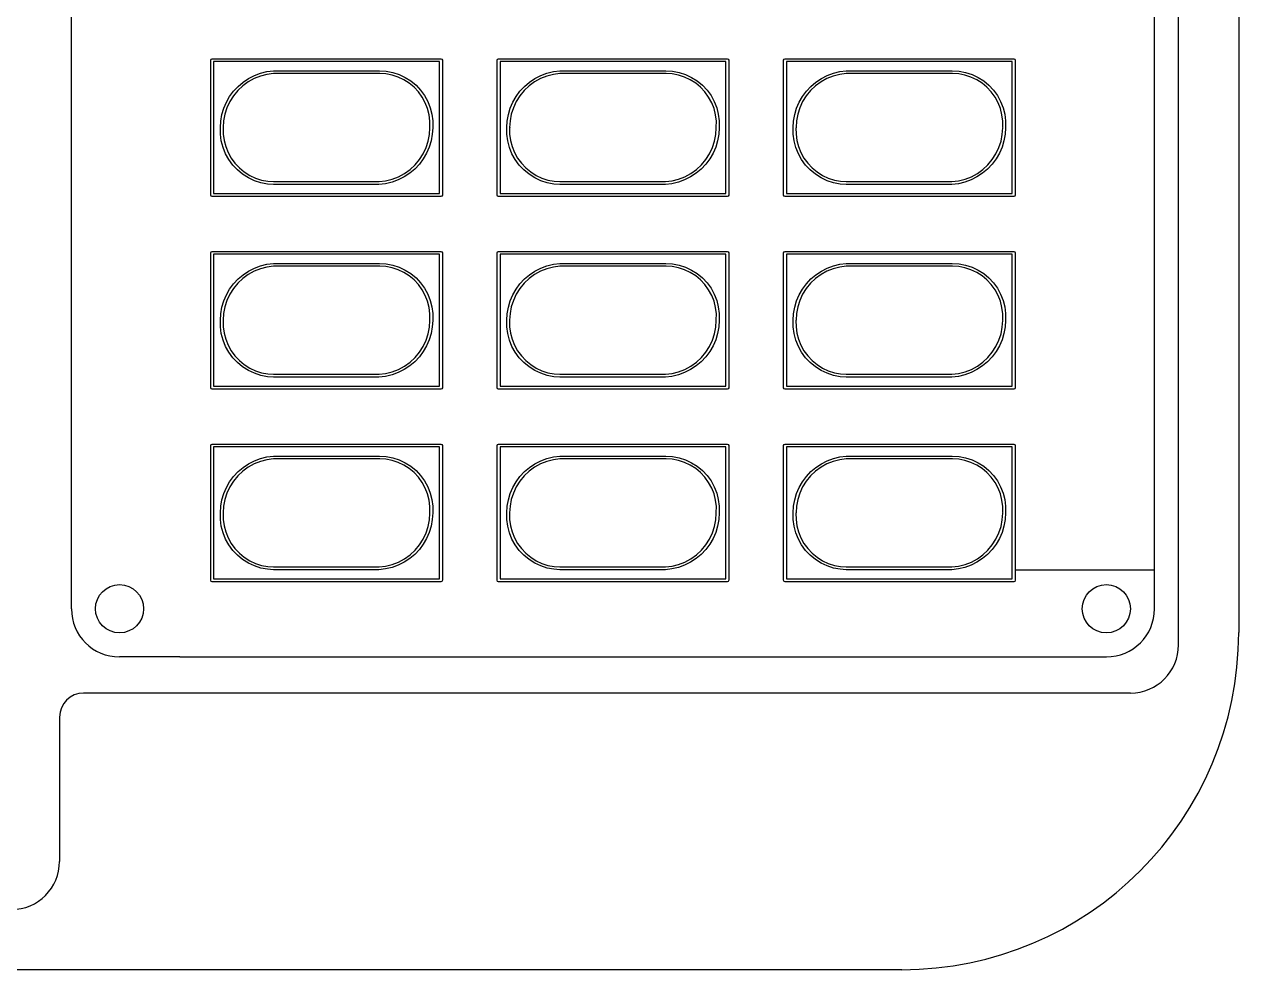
# Model space of a CAD drawing. Header units: millimetres. Extents: x 19 to 252, y 54 to 139.
# Drawn here: x 201.8 to 252.2, y 53.8 to 93 of the extents above; entities that cross this region are included whole.
import ezdxf

# ---------------------------------------------------------------- set-up
doc = ezdxf.new("R2010")
doc.units = ezdxf.units.MM
doc.header["$LTSCALE"] = 25.4
doc.layers.add('BLACK', color=7, linetype='Continuous')

msp = doc.modelspace()

# ---------------------------------------------------------------- linework, layer by layer
for p, q in [((249.738, 67.27), (249.738, 126.27)), ((203.738, 68.77), (203.738, 124.77)), ((248.738, 68.77), (248.738, 124.77)), ((252.238, 124.781), (252.238, 67.781)), ((248.738, 70.369), (242.948, 70.369)), ((208.238, 66.77), (205.738, 66.77)), ((208.238, 66.77), (244.238, 66.77)), ((244.238, 66.77), (246.738, 66.77)), ((247.738, 65.27), (204.245, 65.27)), ((203.245, 64.27), (203.245, 58.281)), ((238.238, 53.781), (33.243, 53.781))]:
    msp.add_line(p, q)
for centre in [(205.738, 68.77), (246.738, 68.77)]:
    msp.add_circle(centre, 1)
for centre, radius, start, end in [((205.738, 68.77), 2, 180, 270), ((246.738, 68.77), 2, 270, 0), ((238.238, 67.781), 14, 270, 0), ((247.738, 67.27), 2, 270, 0), ((204.245, 64.27), 1, 90, 180), ((201.245, 58.281), 2, 270, 0)]:
    msp.add_arc(centre, radius, start, end)
at = {"layer": 'BLACK', "linetype": 'Continuous'}
for p, q in [((209.527, 91.55), (209.545, 91.593)), ((209.527, 85.95), (209.527, 91.55)), ((209.545, 91.593), (209.587, 91.611)), ((209.587, 91.611), (219.088, 91.611)), ((209.647, 91.491), (209.647, 86.01)), ((219.028, 91.491), (209.647, 91.491)), ((219.028, 86.01), (219.028, 91.491)), ((219.088, 91.611), (219.131, 91.593)), ((219.131, 91.593), (219.149, 91.55)), ((219.149, 91.55), (219.149, 85.95)), ((221.427, 91.55), (221.445, 91.593)), ((221.427, 85.95), (221.427, 91.55)), ((221.445, 91.593), (221.488, 91.611)), ((221.488, 91.611), (230.989, 91.611)), ((221.548, 91.491), (221.548, 86.01)), ((230.929, 91.491), (221.548, 91.491)), ((230.929, 86.01), (230.929, 91.491)), ((230.989, 91.611), (231.031, 91.593)), ((231.031, 91.593), (231.048, 91.55)), ((231.048, 91.55), (231.048, 85.95)), ((233.328, 91.55), (233.345, 91.593)), ((233.328, 85.95), (233.328, 91.55)), ((233.345, 91.593), (233.388, 91.611)), ((233.388, 91.611), (242.888, 91.611)), ((233.447, 91.491), (233.447, 86.01)), ((242.828, 91.491), (233.447, 91.491)), ((242.828, 86.01), (242.828, 91.491)), ((242.888, 91.611), (242.931, 91.593)), ((242.931, 91.593), (242.948, 91.55)), ((242.948, 91.55), (242.948, 85.95)), ((211.097, 90.791), (211.341, 90.915)), ((211.59, 90.887), (211.328, 90.782)), ((211.341, 90.915), (211.597, 91.011)), ((211.862, 90.958), (211.59, 90.887)), ((211.597, 91.011), (211.863, 91.076)), ((212.131, 90.993), (211.862, 90.958)), ((211.863, 91.076), (212.134, 91.11)), ((212.138, 90.99), (212.131, 90.993)), ((212.134, 91.11), (212.134, 91.11)), ((212.134, 91.11), (212.136, 91.109)), ((212.136, 91.109), (212.138, 91.11)), ((212.138, 91.11), (216.538, 91.11)), ((216.538, 90.99), (212.138, 90.99)), ((216.538, 91.11), (216.816, 91.092)), ((216.547, 90.994), (216.538, 90.99)), ((216.802, 90.978), (216.547, 90.994)), ((217.061, 90.928), (216.802, 90.978)), ((216.816, 91.092), (217.09, 91.04)), ((217.313, 90.846), (217.061, 90.928)), ((217.09, 91.04), (217.356, 90.954)), ((217.552, 90.733), (217.313, 90.846)), ((217.356, 90.954), (217.608, 90.835)), ((217.608, 90.835), (217.843, 90.685)), ((222.997, 90.791), (223.241, 90.915)), ((223.49, 90.887), (223.228, 90.782)), ((223.241, 90.915), (223.497, 91.011)), ((223.762, 90.958), (223.49, 90.887)), ((223.497, 91.011), (223.763, 91.076)), ((224.031, 90.993), (223.762, 90.958)), ((223.763, 91.076), (224.034, 91.11)), ((224.038, 90.99), (224.031, 90.993)), ((224.034, 91.11), (224.034, 91.11)), ((224.034, 91.11), (224.036, 91.109)), ((224.036, 91.109), (224.038, 91.11)), ((224.038, 91.11), (228.438, 91.11)), ((228.438, 90.99), (224.038, 90.99)), ((228.438, 91.11), (228.716, 91.092)), ((228.447, 90.994), (228.438, 90.99)), ((228.702, 90.978), (228.447, 90.994)), ((228.961, 90.928), (228.702, 90.978)), ((228.716, 91.092), (228.99, 91.04)), ((229.213, 90.846), (228.961, 90.928)), ((228.99, 91.04), (229.256, 90.954)), ((229.452, 90.733), (229.213, 90.846)), ((229.256, 90.954), (229.508, 90.835)), ((229.508, 90.835), (229.743, 90.685)), ((234.897, 90.791), (235.141, 90.915)), ((235.39, 90.887), (235.128, 90.782)), ((235.141, 90.915), (235.397, 91.011)), ((235.662, 90.958), (235.39, 90.887)), ((235.397, 91.011), (235.663, 91.076)), ((235.931, 90.993), (235.662, 90.958)), ((235.663, 91.076), (235.934, 91.11)), ((235.938, 90.99), (235.931, 90.993)), ((235.934, 91.11), (235.934, 91.11)), ((235.934, 91.11), (235.936, 91.109)), ((235.936, 91.109), (235.938, 91.11)), ((235.938, 91.11), (240.338, 91.11)), ((240.338, 90.99), (235.938, 90.99)), ((240.338, 91.11), (240.616, 91.092)), ((240.347, 90.994), (240.338, 90.99)), ((240.602, 90.978), (240.347, 90.994)), ((240.861, 90.928), (240.602, 90.978)), ((240.616, 91.092), (240.89, 91.04)), ((241.113, 90.846), (240.861, 90.928)), ((240.89, 91.04), (241.156, 90.954)), ((241.352, 90.733), (241.113, 90.846)), ((241.156, 90.954), (241.408, 90.835)), ((241.408, 90.835), (241.643, 90.685)), ((210.475, 90.263), (210.661, 90.463)), ((210.854, 90.48), (210.649, 90.286)), ((210.661, 90.463), (210.87, 90.639)), ((211.082, 90.646), (210.854, 90.48)), ((210.87, 90.639), (211.097, 90.791)), ((211.328, 90.782), (211.082, 90.646)), ((217.775, 90.591), (217.552, 90.733)), ((217.978, 90.422), (217.775, 90.591)), ((217.843, 90.685), (218.058, 90.507)), ((218.159, 90.229), (217.978, 90.422)), ((218.058, 90.507), (218.248, 90.303)), ((222.375, 90.263), (222.561, 90.463)), ((222.754, 90.48), (222.549, 90.286)), ((222.561, 90.463), (222.77, 90.639)), ((222.982, 90.646), (222.754, 90.48)), ((222.77, 90.639), (222.997, 90.791)), ((223.228, 90.782), (222.982, 90.646)), ((229.675, 90.591), (229.452, 90.733)), ((229.878, 90.422), (229.675, 90.591)), ((229.743, 90.685), (229.958, 90.507)), ((230.059, 90.229), (229.878, 90.422)), ((229.958, 90.507), (230.148, 90.303)), ((234.275, 90.263), (234.461, 90.463)), ((234.654, 90.48), (234.449, 90.286)), ((234.461, 90.463), (234.67, 90.639)), ((234.882, 90.646), (234.654, 90.48)), ((234.67, 90.639), (234.897, 90.791)), ((235.128, 90.782), (234.882, 90.646)), ((241.575, 90.591), (241.352, 90.733)), ((241.778, 90.422), (241.575, 90.591)), ((241.643, 90.685), (241.858, 90.507)), ((241.959, 90.229), (241.778, 90.422)), ((241.858, 90.507), (242.048, 90.303)), ((210.176, 89.806), (210.312, 90.043)), ((210.32, 89.831), (210.2, 89.576)), ((210.312, 90.043), (210.475, 90.263)), ((210.47, 90.069), (210.32, 89.831)), ((210.649, 90.286), (210.47, 90.069)), ((218.314, 90.015), (218.159, 90.229)), ((218.248, 90.303), (218.412, 90.077)), ((218.44, 89.783), (218.314, 90.015)), ((218.412, 90.077), (218.545, 89.832)), ((218.545, 89.832), (218.647, 89.572)), ((222.076, 89.806), (222.212, 90.043)), ((222.22, 89.831), (222.1, 89.576)), ((222.212, 90.043), (222.375, 90.263)), ((222.37, 90.069), (222.22, 89.831)), ((222.549, 90.286), (222.37, 90.069)), ((230.214, 90.015), (230.059, 90.229)), ((230.148, 90.303), (230.312, 90.077)), ((230.34, 89.783), (230.214, 90.015)), ((230.312, 90.077), (230.445, 89.832)), ((230.445, 89.832), (230.547, 89.572)), ((233.976, 89.806), (234.112, 90.043)), ((234.12, 89.831), (234, 89.576)), ((234.112, 90.043), (234.275, 90.263)), ((234.27, 90.069), (234.12, 89.831)), ((234.449, 90.286), (234.27, 90.069)), ((242.114, 90.015), (241.959, 90.229)), ((242.048, 90.303), (242.212, 90.077)), ((242.24, 89.783), (242.114, 90.015)), ((242.212, 90.077), (242.345, 89.832)), ((242.345, 89.832), (242.447, 89.572)), ((209.991, 89.292), (210.068, 89.554)), ((210.068, 89.554), (210.176, 89.806)), ((210.2, 89.576), (210.113, 89.308)), ((218.537, 89.537), (218.44, 89.783)), ((218.602, 89.28), (218.537, 89.537)), ((218.647, 89.572), (218.716, 89.302)), ((221.891, 89.292), (221.968, 89.554)), ((221.968, 89.554), (222.076, 89.806)), ((222.1, 89.576), (222.013, 89.308)), ((230.437, 89.537), (230.34, 89.783)), ((230.502, 89.28), (230.437, 89.537)), ((230.547, 89.572), (230.616, 89.302)), ((233.791, 89.292), (233.868, 89.554)), ((233.868, 89.554), (233.976, 89.806)), ((234, 89.576), (233.913, 89.308)), ((242.337, 89.537), (242.24, 89.783)), ((242.402, 89.28), (242.337, 89.537)), ((242.447, 89.572), (242.516, 89.302)), ((209.928, 88.754), (209.943, 89.023)), ((209.943, 89.023), (209.991, 89.292)), ((210.061, 89.031), (210.044, 88.759)), ((210.113, 89.308), (210.061, 89.031)), ((218.634, 89.018), (218.602, 89.28)), ((218.633, 88.763), (218.634, 89.018)), ((218.716, 89.302), (218.75, 89.025)), ((218.75, 89.025), (218.748, 88.75)), ((221.828, 88.754), (221.843, 89.023)), ((221.843, 89.023), (221.891, 89.292)), ((221.961, 89.031), (221.944, 88.759)), ((222.013, 89.308), (221.961, 89.031)), ((230.534, 89.018), (230.502, 89.28)), ((230.533, 88.763), (230.534, 89.018)), ((230.616, 89.302), (230.65, 89.025)), ((230.65, 89.025), (230.648, 88.75)), ((233.728, 88.754), (233.743, 89.023)), ((233.743, 89.023), (233.791, 89.292)), ((233.861, 89.031), (233.844, 88.759)), ((233.913, 89.308), (233.861, 89.031)), ((242.434, 89.018), (242.402, 89.28)), ((242.433, 88.763), (242.434, 89.018)), ((242.516, 89.302), (242.55, 89.025)), ((242.55, 89.025), (242.548, 88.75)), ((209.927, 88.75), (209.928, 88.752)), ((209.928, 88.75), (209.927, 88.75)), ((209.928, 88.753), (209.928, 88.754)), ((209.928, 88.752), (209.928, 88.753)), ((209.928, 88.753), (209.928, 88.753)), ((209.929, 88.473), (209.928, 88.75)), ((209.966, 88.196), (209.929, 88.473)), ((210.047, 88.747), (210.043, 88.738)), ((210.043, 88.738), (210.045, 88.481)), ((210.044, 88.759), (210.048, 88.75)), ((210.045, 88.481), (210.08, 88.218)), ((210.048, 88.75), (210.047, 88.748)), ((210.047, 88.748), (210.047, 88.747)), ((218.562, 88.188), (218.615, 88.467)), ((218.615, 88.467), (218.632, 88.741)), ((218.628, 88.75), (218.629, 88.752)), ((218.632, 88.741), (218.628, 88.75)), ((218.629, 88.754), (218.633, 88.763)), ((218.629, 88.752), (218.629, 88.754)), ((218.732, 88.475), (218.685, 88.204)), ((218.748, 88.746), (218.732, 88.475)), ((218.748, 88.75), (218.748, 88.75)), ((218.748, 88.75), (218.748, 88.749)), ((218.748, 88.749), (218.748, 88.746)), ((218.748, 88.746), (218.748, 88.746)), ((218.748, 88.746), (218.748, 88.746)), ((221.828, 88.753), (221.828, 88.754)), ((221.828, 88.752), (221.828, 88.753)), ((221.828, 88.753), (221.828, 88.753)), ((221.828, 88.75), (221.828, 88.752)), ((221.829, 88.473), (221.828, 88.75)), ((221.828, 88.75), (221.828, 88.75)), ((221.866, 88.196), (221.829, 88.473)), ((221.947, 88.747), (221.943, 88.738)), ((221.943, 88.738), (221.945, 88.481)), ((221.944, 88.759), (221.947, 88.75)), ((221.945, 88.481), (221.98, 88.218)), ((221.947, 88.75), (221.947, 88.748)), ((221.947, 88.748), (221.947, 88.747)), ((230.462, 88.188), (230.515, 88.467)), ((230.515, 88.467), (230.532, 88.741)), ((230.528, 88.75), (230.529, 88.752)), ((230.532, 88.741), (230.528, 88.75)), ((230.529, 88.754), (230.533, 88.763)), ((230.529, 88.752), (230.529, 88.754)), ((230.632, 88.475), (230.585, 88.204)), ((230.648, 88.746), (230.632, 88.475)), ((230.648, 88.75), (230.649, 88.75)), ((230.649, 88.75), (230.648, 88.749)), ((230.648, 88.749), (230.648, 88.746)), ((230.648, 88.746), (230.648, 88.746)), ((230.648, 88.746), (230.648, 88.746)), ((233.727, 88.75), (233.728, 88.752)), ((233.728, 88.75), (233.727, 88.75)), ((233.728, 88.753), (233.728, 88.754)), ((233.728, 88.752), (233.728, 88.753)), ((233.728, 88.753), (233.728, 88.753)), ((233.729, 88.473), (233.728, 88.75)), ((233.766, 88.196), (233.729, 88.473)), ((233.847, 88.747), (233.843, 88.738)), ((233.843, 88.738), (233.845, 88.481)), ((233.844, 88.759), (233.847, 88.75)), ((233.845, 88.481), (233.88, 88.218)), ((233.847, 88.75), (233.847, 88.748)), ((233.847, 88.748), (233.847, 88.747)), ((242.362, 88.188), (242.415, 88.467)), ((242.415, 88.467), (242.432, 88.741)), ((242.429, 88.754), (242.433, 88.763)), ((242.429, 88.752), (242.429, 88.754)), ((242.429, 88.75), (242.429, 88.752)), ((242.432, 88.741), (242.429, 88.75)), ((242.532, 88.475), (242.485, 88.204)), ((242.548, 88.746), (242.532, 88.475)), ((242.548, 88.75), (242.548, 88.75)), ((242.548, 88.75), (242.548, 88.749)), ((242.548, 88.749), (242.548, 88.746)), ((242.548, 88.746), (242.548, 88.746)), ((242.548, 88.746), (242.548, 88.746)), ((210.037, 87.925), (209.966, 88.196)), ((210.142, 87.666), (210.037, 87.925)), ((210.08, 88.218), (210.147, 87.962)), ((210.147, 87.962), (210.246, 87.715)), ((218.352, 87.662), (218.474, 87.919)), ((218.474, 87.919), (218.562, 88.188)), ((218.606, 87.94), (218.496, 87.688)), ((218.685, 88.204), (218.606, 87.94)), ((221.937, 87.925), (221.866, 88.196)), ((222.042, 87.666), (221.937, 87.925)), ((221.98, 88.218), (222.047, 87.962)), ((222.047, 87.962), (222.146, 87.715)), ((230.252, 87.662), (230.374, 87.919)), ((230.374, 87.919), (230.462, 88.188)), ((230.506, 87.94), (230.396, 87.688)), ((230.585, 88.204), (230.506, 87.94)), ((233.837, 87.925), (233.766, 88.196)), ((233.942, 87.666), (233.837, 87.925)), ((233.88, 88.218), (233.947, 87.962)), ((233.947, 87.962), (234.046, 87.715)), ((242.152, 87.662), (242.274, 87.919)), ((242.274, 87.919), (242.362, 88.188)), ((242.406, 87.94), (242.296, 87.688)), ((242.485, 88.204), (242.406, 87.94)), ((210.278, 87.421), (210.142, 87.666)), ((210.246, 87.715), (210.375, 87.483)), ((210.443, 87.195), (210.278, 87.421)), ((210.375, 87.483), (210.532, 87.269)), ((218.018, 87.205), (218.2, 87.423)), ((218.358, 87.449), (218.194, 87.229)), ((218.2, 87.423), (218.352, 87.662)), ((218.496, 87.688), (218.358, 87.449)), ((222.178, 87.421), (222.042, 87.666)), ((222.146, 87.715), (222.275, 87.483)), ((222.343, 87.195), (222.178, 87.421)), ((222.275, 87.483), (222.432, 87.269)), ((229.918, 87.205), (230.1, 87.423)), ((230.258, 87.449), (230.094, 87.229)), ((230.1, 87.423), (230.252, 87.662)), ((230.396, 87.688), (230.258, 87.449)), ((234.078, 87.421), (233.942, 87.666)), ((234.046, 87.715), (234.175, 87.483)), ((234.243, 87.195), (234.078, 87.421)), ((234.175, 87.483), (234.332, 87.269)), ((241.818, 87.205), (242, 87.423)), ((242.158, 87.449), (241.994, 87.229)), ((242, 87.423), (242.152, 87.662)), ((242.296, 87.688), (242.158, 87.449)), ((210.636, 86.992), (210.443, 87.195)), ((210.532, 87.269), (210.715, 87.076)), ((210.852, 86.814), (210.636, 86.992)), ((210.715, 87.076), (210.92, 86.908)), ((211.089, 86.665), (210.852, 86.814)), ((210.92, 86.908), (211.144, 86.766)), ((217.331, 86.711), (217.58, 86.846)), ((217.794, 86.852), (217.563, 86.701)), ((217.58, 86.846), (217.811, 87.012)), ((218.005, 87.029), (217.794, 86.852)), ((217.811, 87.012), (218.018, 87.205)), ((218.194, 87.229), (218.005, 87.029)), ((222.536, 86.992), (222.343, 87.195)), ((222.432, 87.269), (222.615, 87.076)), ((222.752, 86.814), (222.536, 86.992)), ((222.615, 87.076), (222.82, 86.908)), ((222.989, 86.665), (222.752, 86.814)), ((222.82, 86.908), (223.044, 86.766)), ((229.231, 86.711), (229.48, 86.846)), ((229.694, 86.852), (229.463, 86.701)), ((229.48, 86.846), (229.711, 87.012)), ((229.905, 87.029), (229.694, 86.852)), ((229.711, 87.012), (229.918, 87.205)), ((230.094, 87.229), (229.905, 87.029)), ((234.436, 86.992), (234.243, 87.195)), ((234.332, 87.269), (234.515, 87.076)), ((234.652, 86.814), (234.436, 86.992)), ((234.515, 87.076), (234.72, 86.908)), ((234.889, 86.665), (234.652, 86.814)), ((234.72, 86.908), (234.944, 86.766)), ((241.131, 86.711), (241.38, 86.846)), ((241.594, 86.852), (241.363, 86.701)), ((241.38, 86.846), (241.611, 87.012)), ((241.805, 87.029), (241.594, 86.852)), ((241.611, 87.012), (241.818, 87.205)), ((241.994, 87.229), (241.805, 87.029)), ((211.342, 86.546), (211.089, 86.665)), ((211.144, 86.766), (211.385, 86.654)), ((211.608, 86.46), (211.342, 86.546)), ((211.385, 86.654), (211.637, 86.572)), ((211.883, 86.407), (211.608, 86.46)), ((211.637, 86.572), (211.898, 86.522)), ((212.134, 86.392), (211.883, 86.407)), ((211.898, 86.522), (212.132, 86.508)), ((212.132, 86.508), (212.138, 86.51)), ((212.138, 86.39), (212.134, 86.392)), ((212.138, 86.51), (216.513, 86.51)), ((216.513, 86.39), (212.138, 86.39)), ((216.513, 86.51), (216.521, 86.507)), ((216.515, 86.391), (216.513, 86.39)), ((216.517, 86.39), (216.515, 86.391)), ((216.79, 86.421), (216.517, 86.39)), ((216.517, 86.39), (216.517, 86.39)), ((216.521, 86.507), (216.792, 86.539)), ((217.058, 86.484), (216.79, 86.421)), ((216.792, 86.539), (217.067, 86.608)), ((217.317, 86.578), (217.058, 86.484)), ((217.067, 86.608), (217.331, 86.711)), ((217.563, 86.701), (217.317, 86.578)), ((223.242, 86.546), (222.989, 86.665)), ((223.044, 86.766), (223.285, 86.654)), ((223.508, 86.46), (223.242, 86.546)), ((223.285, 86.654), (223.537, 86.572)), ((223.783, 86.407), (223.508, 86.46)), ((223.537, 86.572), (223.798, 86.522)), ((224.034, 86.392), (223.783, 86.407)), ((223.798, 86.522), (224.032, 86.508)), ((224.032, 86.508), (224.038, 86.51)), ((224.038, 86.39), (224.034, 86.392)), ((224.038, 86.51), (228.413, 86.51)), ((228.413, 86.39), (224.038, 86.39)), ((228.413, 86.51), (228.421, 86.507)), ((228.415, 86.391), (228.413, 86.39)), ((228.417, 86.39), (228.415, 86.391)), ((228.69, 86.421), (228.417, 86.39)), ((228.417, 86.39), (228.417, 86.39)), ((228.421, 86.507), (228.692, 86.539)), ((228.958, 86.484), (228.69, 86.421)), ((228.692, 86.539), (228.967, 86.608)), ((229.217, 86.578), (228.958, 86.484)), ((228.967, 86.608), (229.231, 86.711)), ((229.463, 86.701), (229.217, 86.578)), ((235.142, 86.546), (234.889, 86.665)), ((234.944, 86.766), (235.185, 86.654)), ((235.408, 86.46), (235.142, 86.546)), ((235.185, 86.654), (235.437, 86.572)), ((235.683, 86.407), (235.408, 86.46)), ((235.437, 86.572), (235.698, 86.522)), ((235.934, 86.392), (235.683, 86.407)), ((235.698, 86.522), (235.932, 86.508)), ((235.932, 86.508), (235.938, 86.51)), ((235.938, 86.39), (235.934, 86.392)), ((235.938, 86.51), (240.313, 86.51)), ((240.313, 86.39), (235.938, 86.39)), ((240.313, 86.51), (240.321, 86.507)), ((240.315, 86.391), (240.313, 86.39)), ((240.317, 86.39), (240.315, 86.391)), ((240.59, 86.421), (240.317, 86.39)), ((240.317, 86.39), (240.317, 86.39)), ((240.321, 86.507), (240.592, 86.539)), ((240.858, 86.484), (240.59, 86.421)), ((240.592, 86.539), (240.867, 86.608)), ((241.117, 86.578), (240.858, 86.484)), ((240.867, 86.608), (241.131, 86.711)), ((241.363, 86.701), (241.117, 86.578)), ((209.545, 85.907), (209.527, 85.95)), ((209.587, 85.889), (209.545, 85.907)), ((219.088, 85.889), (209.587, 85.889)), ((209.647, 86.01), (219.028, 86.01)), ((219.131, 85.907), (219.088, 85.889)), ((219.149, 85.95), (219.131, 85.907)), ((221.445, 85.907), (221.427, 85.95)), ((221.488, 85.889), (221.445, 85.907)), ((230.989, 85.889), (221.488, 85.889)), ((221.548, 86.01), (230.929, 86.01)), ((231.031, 85.907), (230.989, 85.889)), ((231.048, 85.95), (231.031, 85.907)), ((233.345, 85.907), (233.328, 85.95)), ((233.388, 85.889), (233.345, 85.907)), ((242.888, 85.889), (233.388, 85.889)), ((233.447, 86.01), (242.828, 86.01)), ((242.931, 85.907), (242.888, 85.889)), ((242.948, 85.95), (242.931, 85.907)), ((209.527, 83.55), (209.545, 83.593)), ((209.527, 77.95), (209.527, 83.55)), ((209.545, 83.593), (209.587, 83.611)), ((209.587, 83.611), (219.088, 83.611)), ((209.647, 83.491), (209.647, 78.01)), ((219.028, 83.491), (209.647, 83.491)), ((219.028, 78.01), (219.028, 83.491)), ((219.088, 83.611), (219.131, 83.593)), ((219.131, 83.593), (219.149, 83.55)), ((219.149, 83.55), (219.149, 77.95)), ((221.427, 83.55), (221.445, 83.593)), ((221.427, 77.95), (221.427, 83.55)), ((221.445, 83.593), (221.488, 83.611)), ((221.488, 83.611), (230.989, 83.611)), ((221.548, 83.491), (221.548, 78.01)), ((230.929, 83.491), (221.548, 83.491)), ((230.929, 78.01), (230.929, 83.491)), ((230.989, 83.611), (231.031, 83.593)), ((231.031, 83.593), (231.048, 83.55)), ((231.048, 83.55), (231.048, 77.95)), ((233.328, 83.55), (233.345, 83.593)), ((233.328, 77.95), (233.328, 83.55)), ((233.345, 83.593), (233.388, 83.611)), ((233.388, 83.611), (242.888, 83.611)), ((233.447, 83.491), (233.447, 78.01)), ((242.828, 83.491), (233.447, 83.491)), ((242.828, 78.01), (242.828, 83.491)), ((242.888, 83.611), (242.931, 83.593)), ((242.931, 83.593), (242.948, 83.55)), ((242.948, 83.55), (242.948, 77.95)), ((210.87, 82.639), (211.097, 82.791)), ((211.328, 82.782), (211.082, 82.646)), ((211.097, 82.791), (211.341, 82.915)), ((211.59, 82.887), (211.328, 82.782)), ((211.341, 82.915), (211.597, 83.011)), ((211.862, 82.958), (211.59, 82.887)), ((211.597, 83.011), (211.863, 83.076)), ((212.131, 82.993), (211.862, 82.958)), ((211.863, 83.076), (212.134, 83.11)), ((212.138, 82.99), (212.131, 82.993)), ((212.134, 83.11), (212.134, 83.11)), ((212.134, 83.11), (212.136, 83.109)), ((212.136, 83.109), (212.138, 83.11)), ((212.138, 83.11), (216.538, 83.11)), ((216.538, 82.99), (212.138, 82.99)), ((216.538, 83.11), (216.816, 83.092)), ((216.547, 82.994), (216.538, 82.99)), ((216.802, 82.978), (216.547, 82.994)), ((217.061, 82.928), (216.802, 82.978)), ((216.816, 83.092), (217.09, 83.04)), ((217.313, 82.846), (217.061, 82.928)), ((217.09, 83.04), (217.356, 82.954)), ((217.552, 82.733), (217.313, 82.846)), ((217.356, 82.954), (217.608, 82.835)), ((217.608, 82.835), (217.843, 82.685)), ((222.77, 82.639), (222.997, 82.791)), ((223.228, 82.782), (222.982, 82.646)), ((222.997, 82.791), (223.241, 82.915)), ((223.49, 82.887), (223.228, 82.782)), ((223.241, 82.915), (223.497, 83.011)), ((223.762, 82.958), (223.49, 82.887)), ((223.497, 83.011), (223.763, 83.076)), ((224.031, 82.993), (223.762, 82.958)), ((223.763, 83.076), (224.034, 83.11)), ((224.038, 82.99), (224.031, 82.993)), ((224.034, 83.11), (224.034, 83.11)), ((224.034, 83.11), (224.036, 83.109)), ((224.036, 83.109), (224.038, 83.11)), ((224.038, 83.11), (228.438, 83.11)), ((228.438, 82.99), (224.038, 82.99)), ((228.438, 83.11), (228.716, 83.092)), ((228.447, 82.994), (228.438, 82.99)), ((228.702, 82.978), (228.447, 82.994)), ((228.961, 82.928), (228.702, 82.978)), ((228.716, 83.092), (228.99, 83.04)), ((229.213, 82.846), (228.961, 82.928)), ((228.99, 83.04), (229.256, 82.954)), ((229.452, 82.733), (229.213, 82.846)), ((229.256, 82.954), (229.508, 82.835)), ((229.508, 82.835), (229.743, 82.685)), ((234.67, 82.639), (234.897, 82.791)), ((235.128, 82.782), (234.882, 82.646)), ((234.897, 82.791), (235.141, 82.915)), ((235.39, 82.887), (235.128, 82.782)), ((235.141, 82.915), (235.397, 83.011)), ((235.662, 82.958), (235.39, 82.887)), ((235.397, 83.011), (235.663, 83.076)), ((235.931, 82.993), (235.662, 82.958)), ((235.663, 83.076), (235.934, 83.11)), ((235.938, 82.99), (235.931, 82.993)), ((235.934, 83.11), (235.934, 83.11)), ((235.934, 83.11), (235.936, 83.109)), ((235.936, 83.109), (235.938, 83.11)), ((235.938, 83.11), (240.338, 83.11)), ((240.338, 82.99), (235.938, 82.99)), ((240.338, 83.11), (240.616, 83.092)), ((240.347, 82.994), (240.338, 82.99)), ((240.602, 82.978), (240.347, 82.994)), ((240.861, 82.928), (240.602, 82.978)), ((240.616, 83.092), (240.89, 83.04)), ((241.113, 82.846), (240.861, 82.928)), ((240.89, 83.04), (241.156, 82.954)), ((241.352, 82.733), (241.113, 82.846)), ((241.156, 82.954), (241.408, 82.835)), ((241.408, 82.835), (241.643, 82.685)), ((210.312, 82.043), (210.475, 82.263)), ((210.649, 82.286), (210.47, 82.069)), ((210.475, 82.263), (210.661, 82.463)), ((210.854, 82.48), (210.649, 82.286)), ((210.661, 82.463), (210.87, 82.639)), ((211.082, 82.646), (210.854, 82.48)), ((217.775, 82.591), (217.552, 82.733)), ((217.978, 82.422), (217.775, 82.591)), ((217.843, 82.685), (218.058, 82.507)), ((218.159, 82.229), (217.978, 82.422)), ((218.058, 82.507), (218.248, 82.303)), ((218.248, 82.303), (218.412, 82.077)), ((222.212, 82.043), (222.375, 82.263)), ((222.549, 82.286), (222.37, 82.069)), ((222.375, 82.263), (222.561, 82.463)), ((222.754, 82.48), (222.549, 82.286)), ((222.561, 82.463), (222.77, 82.639)), ((222.982, 82.646), (222.754, 82.48)), ((229.675, 82.591), (229.452, 82.733)), ((229.878, 82.422), (229.675, 82.591)), ((229.743, 82.685), (229.958, 82.507)), ((230.059, 82.229), (229.878, 82.422)), ((229.958, 82.507), (230.148, 82.303)), ((230.148, 82.303), (230.312, 82.077)), ((234.112, 82.043), (234.275, 82.263)), ((234.449, 82.286), (234.27, 82.069)), ((234.275, 82.263), (234.461, 82.463)), ((234.654, 82.48), (234.449, 82.286)), ((234.461, 82.463), (234.67, 82.639)), ((234.882, 82.646), (234.654, 82.48)), ((241.575, 82.591), (241.352, 82.733)), ((241.778, 82.422), (241.575, 82.591)), ((241.643, 82.685), (241.858, 82.507)), ((241.959, 82.229), (241.778, 82.422)), ((241.858, 82.507), (242.048, 82.303)), ((242.048, 82.303), (242.212, 82.077)), ((210.068, 81.554), (210.176, 81.806)), ((210.176, 81.806), (210.312, 82.043)), ((210.32, 81.831), (210.2, 81.576)), ((210.47, 82.069), (210.32, 81.831)), ((218.314, 82.015), (218.159, 82.229)), ((218.44, 81.783), (218.314, 82.015)), ((218.412, 82.077), (218.545, 81.832)), ((218.537, 81.537), (218.44, 81.783)), ((218.545, 81.832), (218.647, 81.572)), ((221.968, 81.554), (222.076, 81.806)), ((222.076, 81.806), (222.212, 82.043)), ((222.22, 81.831), (222.1, 81.576)), ((222.37, 82.069), (222.22, 81.831)), ((230.214, 82.015), (230.059, 82.229)), ((230.34, 81.783), (230.214, 82.015)), ((230.312, 82.077), (230.445, 81.832)), ((230.437, 81.537), (230.34, 81.783)), ((230.445, 81.832), (230.547, 81.572)), ((233.868, 81.554), (233.976, 81.806)), ((233.976, 81.806), (234.112, 82.043)), ((234.12, 81.831), (234, 81.576)), ((234.27, 82.069), (234.12, 81.831)), ((242.114, 82.015), (241.959, 82.229)), ((242.24, 81.783), (242.114, 82.015)), ((242.212, 82.077), (242.345, 81.832)), ((242.337, 81.537), (242.24, 81.783)), ((242.345, 81.832), (242.447, 81.572)), ((209.943, 81.023), (209.991, 81.292)), ((209.991, 81.292), (210.068, 81.554)), ((210.113, 81.308), (210.061, 81.031)), ((210.2, 81.576), (210.113, 81.308)), ((218.602, 81.28), (218.537, 81.537)), ((218.634, 81.018), (218.602, 81.28)), ((218.647, 81.572), (218.716, 81.302)), ((218.716, 81.302), (218.75, 81.025)), ((221.843, 81.023), (221.891, 81.292)), ((221.891, 81.292), (221.968, 81.554)), ((222.013, 81.308), (221.961, 81.031)), ((222.1, 81.576), (222.013, 81.308)), ((230.502, 81.28), (230.437, 81.537)), ((230.534, 81.018), (230.502, 81.28)), ((230.547, 81.572), (230.616, 81.302)), ((230.616, 81.302), (230.65, 81.025)), ((233.743, 81.023), (233.791, 81.292)), ((233.791, 81.292), (233.868, 81.554)), ((233.913, 81.308), (233.861, 81.031)), ((234, 81.576), (233.913, 81.308)), ((242.402, 81.28), (242.337, 81.537)), ((242.434, 81.018), (242.402, 81.28)), ((242.447, 81.572), (242.516, 81.302)), ((242.516, 81.302), (242.55, 81.025)), ((209.927, 80.75), (209.928, 80.752)), ((209.928, 80.75), (209.927, 80.75)), ((209.928, 80.754), (209.943, 81.023)), ((209.928, 80.753), (209.928, 80.754)), ((209.928, 80.752), (209.928, 80.753)), ((209.928, 80.753), (209.928, 80.753)), ((209.929, 80.473), (209.928, 80.75)), ((210.047, 80.747), (210.043, 80.738)), ((210.043, 80.738), (210.045, 80.481)), ((210.061, 81.031), (210.044, 80.759)), ((210.044, 80.759), (210.048, 80.75)), ((210.048, 80.75), (210.047, 80.748)), ((210.047, 80.748), (210.047, 80.747)), ((218.615, 80.467), (218.632, 80.741)), ((218.628, 80.75), (218.629, 80.752)), ((218.632, 80.741), (218.628, 80.75)), ((218.629, 80.754), (218.633, 80.763)), ((218.629, 80.752), (218.629, 80.754)), ((218.633, 80.763), (218.634, 81.018)), ((218.748, 80.746), (218.732, 80.475)), ((218.75, 81.025), (218.748, 80.75)), ((218.748, 80.75), (218.748, 80.75)), ((218.748, 80.75), (218.748, 80.749)), ((218.748, 80.749), (218.748, 80.746)), ((218.748, 80.746), (218.748, 80.746)), ((218.748, 80.746), (218.748, 80.746)), ((221.828, 80.754), (221.843, 81.023)), ((221.828, 80.753), (221.828, 80.754)), ((221.828, 80.752), (221.828, 80.753)), ((221.828, 80.753), (221.828, 80.753)), ((221.828, 80.75), (221.828, 80.752)), ((221.829, 80.473), (221.828, 80.75)), ((221.828, 80.75), (221.828, 80.75)), ((221.947, 80.747), (221.943, 80.738)), ((221.943, 80.738), (221.945, 80.481)), ((221.961, 81.031), (221.944, 80.759)), ((221.944, 80.759), (221.947, 80.75)), ((221.947, 80.75), (221.947, 80.748)), ((221.947, 80.748), (221.947, 80.747)), ((230.515, 80.467), (230.532, 80.741)), ((230.528, 80.75), (230.529, 80.752)), ((230.532, 80.741), (230.528, 80.75)), ((230.529, 80.754), (230.533, 80.763)), ((230.529, 80.752), (230.529, 80.754)), ((230.533, 80.763), (230.534, 81.018)), ((230.648, 80.746), (230.632, 80.475)), ((230.65, 81.025), (230.648, 80.75)), ((230.648, 80.75), (230.649, 80.75)), ((230.649, 80.75), (230.648, 80.749)), ((230.648, 80.749), (230.648, 80.746)), ((230.648, 80.746), (230.648, 80.746)), ((230.648, 80.746), (230.648, 80.746)), ((233.727, 80.75), (233.728, 80.752)), ((233.728, 80.75), (233.727, 80.75)), ((233.728, 80.754), (233.743, 81.023)), ((233.728, 80.753), (233.728, 80.754)), ((233.728, 80.752), (233.728, 80.753)), ((233.728, 80.753), (233.728, 80.753)), ((233.729, 80.473), (233.728, 80.75)), ((233.847, 80.747), (233.843, 80.738)), ((233.843, 80.738), (233.845, 80.481)), ((233.861, 81.031), (233.844, 80.759)), ((233.844, 80.759), (233.847, 80.75)), ((233.847, 80.75), (233.847, 80.748)), ((233.847, 80.748), (233.847, 80.747)), ((242.415, 80.467), (242.432, 80.741)), ((242.429, 80.754), (242.433, 80.763)), ((242.429, 80.752), (242.429, 80.754)), ((242.429, 80.75), (242.429, 80.752)), ((242.432, 80.741), (242.429, 80.75)), ((242.433, 80.763), (242.434, 81.018)), ((242.548, 80.746), (242.532, 80.475)), ((242.55, 81.025), (242.548, 80.75)), ((242.548, 80.75), (242.548, 80.75)), ((242.548, 80.75), (242.548, 80.749)), ((242.548, 80.749), (242.548, 80.746)), ((242.548, 80.746), (242.548, 80.746)), ((242.548, 80.746), (242.548, 80.746)), ((209.966, 80.196), (209.929, 80.473)), ((210.045, 80.481), (210.08, 80.218)), ((218.562, 80.188), (218.615, 80.467)), ((218.732, 80.475), (218.685, 80.204)), ((221.866, 80.196), (221.829, 80.473)), ((221.945, 80.481), (221.98, 80.218)), ((230.462, 80.188), (230.515, 80.467)), ((230.632, 80.475), (230.585, 80.204)), ((233.766, 80.196), (233.729, 80.473)), ((233.845, 80.481), (233.88, 80.218)), ((242.362, 80.188), (242.415, 80.467)), ((242.532, 80.475), (242.485, 80.204)), ((210.037, 79.925), (209.966, 80.196)), ((210.142, 79.666), (210.037, 79.925)), ((210.08, 80.218), (210.147, 79.962)), ((210.147, 79.962), (210.246, 79.715)), ((218.352, 79.662), (218.474, 79.919)), ((218.474, 79.919), (218.562, 80.188)), ((218.606, 79.94), (218.496, 79.688)), ((218.685, 80.204), (218.606, 79.94)), ((221.937, 79.925), (221.866, 80.196)), ((222.042, 79.666), (221.937, 79.925)), ((221.98, 80.218), (222.047, 79.962)), ((222.047, 79.962), (222.146, 79.715)), ((230.252, 79.662), (230.374, 79.919)), ((230.374, 79.919), (230.462, 80.188)), ((230.506, 79.94), (230.396, 79.688)), ((230.585, 80.204), (230.506, 79.94)), ((233.837, 79.925), (233.766, 80.196)), ((233.942, 79.666), (233.837, 79.925)), ((233.88, 80.218), (233.947, 79.962)), ((233.947, 79.962), (234.046, 79.715)), ((242.152, 79.662), (242.274, 79.919)), ((242.274, 79.919), (242.362, 80.188)), ((242.406, 79.94), (242.296, 79.688)), ((242.485, 80.204), (242.406, 79.94)), ((210.278, 79.421), (210.142, 79.666)), ((210.246, 79.715), (210.375, 79.483)), ((210.443, 79.195), (210.278, 79.421)), ((210.375, 79.483), (210.532, 79.269)), ((210.532, 79.269), (210.715, 79.076)), ((218.194, 79.229), (218.005, 79.029)), ((218.018, 79.205), (218.2, 79.423)), ((218.358, 79.449), (218.194, 79.229)), ((218.2, 79.423), (218.352, 79.662)), ((218.496, 79.688), (218.358, 79.449)), ((222.178, 79.421), (222.042, 79.666)), ((222.146, 79.715), (222.275, 79.483)), ((222.343, 79.195), (222.178, 79.421)), ((222.275, 79.483), (222.432, 79.269)), ((222.432, 79.269), (222.615, 79.076)), ((230.094, 79.229), (229.905, 79.029)), ((229.918, 79.205), (230.1, 79.423)), ((230.258, 79.449), (230.094, 79.229)), ((230.1, 79.423), (230.252, 79.662)), ((230.396, 79.688), (230.258, 79.449)), ((234.078, 79.421), (233.942, 79.666)), ((234.046, 79.715), (234.175, 79.483)), ((234.243, 79.195), (234.078, 79.421)), ((234.175, 79.483), (234.332, 79.269)), ((234.332, 79.269), (234.515, 79.076)), ((241.994, 79.229), (241.805, 79.029)), ((241.818, 79.205), (242, 79.423)), ((242.158, 79.449), (241.994, 79.229)), ((242, 79.423), (242.152, 79.662)), ((242.296, 79.688), (242.158, 79.449)), ((210.636, 78.992), (210.443, 79.195)), ((210.852, 78.814), (210.636, 78.992)), ((210.715, 79.076), (210.92, 78.908)), ((211.089, 78.665), (210.852, 78.814)), ((210.92, 78.908), (211.144, 78.766)), ((211.144, 78.766), (211.385, 78.654)), ((217.331, 78.711), (217.58, 78.846)), ((217.794, 78.852), (217.563, 78.701)), ((217.58, 78.846), (217.811, 79.012)), ((218.005, 79.029), (217.794, 78.852)), ((217.811, 79.012), (218.018, 79.205)), ((222.536, 78.992), (222.343, 79.195)), ((222.752, 78.814), (222.536, 78.992)), ((222.615, 79.076), (222.82, 78.908)), ((222.989, 78.665), (222.752, 78.814)), ((222.82, 78.908), (223.044, 78.766)), ((223.044, 78.766), (223.285, 78.654)), ((229.231, 78.711), (229.48, 78.846)), ((229.694, 78.852), (229.463, 78.701)), ((229.48, 78.846), (229.711, 79.012)), ((229.905, 79.029), (229.694, 78.852)), ((229.711, 79.012), (229.918, 79.205)), ((234.436, 78.992), (234.243, 79.195)), ((234.652, 78.814), (234.436, 78.992)), ((234.515, 79.076), (234.72, 78.908)), ((234.889, 78.665), (234.652, 78.814)), ((234.72, 78.908), (234.944, 78.766)), ((234.944, 78.766), (235.185, 78.654)), ((241.131, 78.711), (241.38, 78.846)), ((241.594, 78.852), (241.363, 78.701)), ((241.38, 78.846), (241.611, 79.012)), ((241.805, 79.029), (241.594, 78.852)), ((241.611, 79.012), (241.818, 79.205)), ((211.342, 78.546), (211.089, 78.665)), ((211.608, 78.46), (211.342, 78.546)), ((211.385, 78.654), (211.637, 78.572)), ((211.883, 78.407), (211.608, 78.46)), ((211.637, 78.572), (211.898, 78.522)), ((212.134, 78.392), (211.883, 78.407)), ((211.898, 78.522), (212.132, 78.508)), ((212.132, 78.508), (212.138, 78.51)), ((212.138, 78.39), (212.134, 78.392)), ((212.138, 78.51), (216.513, 78.51)), ((216.513, 78.39), (212.138, 78.39)), ((216.513, 78.51), (216.521, 78.507)), ((216.515, 78.391), (216.513, 78.39)), ((216.517, 78.39), (216.515, 78.391)), ((216.79, 78.421), (216.517, 78.39)), ((216.517, 78.39), (216.517, 78.39)), ((216.521, 78.507), (216.792, 78.539)), ((217.058, 78.484), (216.79, 78.421)), ((216.792, 78.539), (217.067, 78.608)), ((217.317, 78.578), (217.058, 78.484)), ((217.067, 78.608), (217.331, 78.711)), ((217.563, 78.701), (217.317, 78.578)), ((223.242, 78.546), (222.989, 78.665)), ((223.508, 78.46), (223.242, 78.546)), ((223.285, 78.654), (223.537, 78.572)), ((223.783, 78.407), (223.508, 78.46)), ((223.537, 78.572), (223.798, 78.522)), ((224.034, 78.392), (223.783, 78.407)), ((223.798, 78.522), (224.032, 78.508)), ((224.032, 78.508), (224.038, 78.51)), ((224.038, 78.39), (224.034, 78.392)), ((224.038, 78.51), (228.413, 78.51)), ((228.413, 78.39), (224.038, 78.39)), ((228.413, 78.51), (228.421, 78.507)), ((228.415, 78.391), (228.413, 78.39)), ((228.417, 78.39), (228.415, 78.391)), ((228.69, 78.421), (228.417, 78.39)), ((228.417, 78.39), (228.417, 78.39)), ((228.421, 78.507), (228.692, 78.539)), ((228.958, 78.484), (228.69, 78.421)), ((228.692, 78.539), (228.967, 78.608)), ((229.217, 78.578), (228.958, 78.484)), ((228.967, 78.608), (229.231, 78.711)), ((229.463, 78.701), (229.217, 78.578)), ((235.142, 78.546), (234.889, 78.665)), ((235.408, 78.46), (235.142, 78.546)), ((235.185, 78.654), (235.437, 78.572)), ((235.683, 78.407), (235.408, 78.46)), ((235.437, 78.572), (235.698, 78.522)), ((235.934, 78.392), (235.683, 78.407)), ((235.698, 78.522), (235.932, 78.508)), ((235.932, 78.508), (235.938, 78.51)), ((235.938, 78.39), (235.934, 78.392)), ((235.938, 78.51), (240.313, 78.51)), ((240.313, 78.39), (235.938, 78.39)), ((240.313, 78.51), (240.321, 78.507)), ((240.315, 78.391), (240.313, 78.39)), ((240.317, 78.39), (240.315, 78.391)), ((240.59, 78.421), (240.317, 78.39)), ((240.317, 78.39), (240.317, 78.39)), ((240.321, 78.507), (240.592, 78.539)), ((240.858, 78.484), (240.59, 78.421)), ((240.592, 78.539), (240.867, 78.608)), ((241.117, 78.578), (240.858, 78.484)), ((240.867, 78.608), (241.131, 78.711)), ((241.363, 78.701), (241.117, 78.578)), ((209.545, 77.907), (209.527, 77.95)), ((209.587, 77.889), (209.545, 77.907)), ((219.088, 77.889), (209.587, 77.889)), ((209.647, 78.01), (219.028, 78.01)), ((219.131, 77.907), (219.088, 77.889)), ((219.149, 77.95), (219.131, 77.907)), ((221.445, 77.907), (221.427, 77.95)), ((221.488, 77.889), (221.445, 77.907)), ((230.989, 77.889), (221.488, 77.889)), ((221.548, 78.01), (230.929, 78.01)), ((231.031, 77.907), (230.989, 77.889)), ((231.048, 77.95), (231.031, 77.907)), ((233.345, 77.907), (233.328, 77.95)), ((233.388, 77.889), (233.345, 77.907)), ((242.888, 77.889), (233.388, 77.889)), ((233.447, 78.01), (242.828, 78.01)), ((242.931, 77.907), (242.888, 77.889)), ((242.948, 77.95), (242.931, 77.907)), ((209.527, 75.55), (209.545, 75.593)), ((209.527, 69.95), (209.527, 75.55)), ((209.545, 75.593), (209.587, 75.611)), ((209.587, 75.611), (219.088, 75.611)), ((209.647, 75.491), (209.647, 70.01)), ((219.028, 75.491), (209.647, 75.491)), ((219.028, 70.01), (219.028, 75.491)), ((219.088, 75.611), (219.131, 75.593)), ((219.131, 75.593), (219.149, 75.55)), ((219.149, 75.55), (219.149, 69.95)), ((221.427, 75.55), (221.445, 75.593)), ((221.427, 69.95), (221.427, 75.55)), ((221.445, 75.593), (221.488, 75.611)), ((221.488, 75.611), (230.989, 75.611)), ((221.548, 75.491), (221.548, 70.01)), ((230.929, 75.491), (221.548, 75.491)), ((230.929, 70.01), (230.929, 75.491)), ((230.989, 75.611), (231.031, 75.593)), ((231.031, 75.593), (231.048, 75.55)), ((231.048, 75.55), (231.048, 69.95)), ((233.328, 75.55), (233.345, 75.593)), ((233.328, 69.95), (233.328, 75.55)), ((233.345, 75.593), (233.388, 75.611)), ((233.388, 75.611), (242.888, 75.611)), ((233.447, 75.491), (233.447, 70.01)), ((242.828, 75.491), (233.447, 75.491)), ((242.828, 70.01), (242.828, 75.491)), ((242.888, 75.611), (242.931, 75.593)), ((242.931, 75.593), (242.948, 75.55)), ((242.948, 75.55), (242.948, 69.95)), ((210.87, 74.639), (211.097, 74.791)), ((211.328, 74.782), (211.082, 74.646)), ((211.097, 74.791), (211.341, 74.915)), ((211.59, 74.887), (211.328, 74.782)), ((211.341, 74.915), (211.597, 75.011)), ((211.862, 74.958), (211.59, 74.887)), ((211.597, 75.011), (211.863, 75.076)), ((212.131, 74.993), (211.862, 74.958)), ((211.863, 75.076), (212.134, 75.11)), ((212.138, 74.99), (212.131, 74.993)), ((212.134, 75.11), (212.134, 75.11)), ((212.134, 75.11), (212.136, 75.109)), ((212.136, 75.109), (212.138, 75.11)), ((212.138, 75.11), (216.538, 75.11)), ((216.538, 74.99), (212.138, 74.99)), ((216.538, 75.11), (216.816, 75.092)), ((216.547, 74.994), (216.538, 74.99)), ((216.802, 74.978), (216.547, 74.994)), ((217.061, 74.928), (216.802, 74.978)), ((216.816, 75.092), (217.09, 75.04)), ((217.313, 74.846), (217.061, 74.928)), ((217.09, 75.04), (217.356, 74.954)), ((217.552, 74.733), (217.313, 74.846)), ((217.356, 74.954), (217.608, 74.835)), ((217.775, 74.591), (217.552, 74.733)), ((217.608, 74.835), (217.843, 74.685)), ((217.843, 74.685), (218.058, 74.507)), ((222.77, 74.639), (222.997, 74.791)), ((223.228, 74.782), (222.982, 74.646)), ((222.997, 74.791), (223.241, 74.915)), ((223.49, 74.887), (223.228, 74.782)), ((223.241, 74.915), (223.497, 75.011)), ((223.762, 74.958), (223.49, 74.887)), ((223.497, 75.011), (223.763, 75.076)), ((224.031, 74.993), (223.762, 74.958)), ((223.763, 75.076), (224.034, 75.11)), ((224.038, 74.99), (224.031, 74.993)), ((224.034, 75.11), (224.034, 75.11)), ((224.034, 75.11), (224.036, 75.109)), ((224.036, 75.109), (224.038, 75.11)), ((224.038, 75.11), (228.438, 75.11)), ((228.438, 74.99), (224.038, 74.99)), ((228.438, 75.11), (228.716, 75.092)), ((228.447, 74.994), (228.438, 74.99)), ((228.702, 74.978), (228.447, 74.994)), ((228.961, 74.928), (228.702, 74.978)), ((228.716, 75.092), (228.99, 75.04)), ((229.213, 74.846), (228.961, 74.928)), ((228.99, 75.04), (229.256, 74.954)), ((229.452, 74.733), (229.213, 74.846)), ((229.256, 74.954), (229.508, 74.835)), ((229.675, 74.591), (229.452, 74.733)), ((229.508, 74.835), (229.743, 74.685)), ((229.743, 74.685), (229.958, 74.507)), ((234.67, 74.639), (234.897, 74.791)), ((235.128, 74.782), (234.882, 74.646)), ((234.897, 74.791), (235.141, 74.915)), ((235.39, 74.887), (235.128, 74.782)), ((235.141, 74.915), (235.397, 75.011)), ((235.662, 74.958), (235.39, 74.887)), ((235.397, 75.011), (235.663, 75.076)), ((235.931, 74.993), (235.662, 74.958)), ((235.663, 75.076), (235.934, 75.11)), ((235.938, 74.99), (235.931, 74.993)), ((235.934, 75.11), (235.934, 75.11)), ((235.934, 75.11), (235.936, 75.109)), ((235.936, 75.109), (235.938, 75.11)), ((235.938, 75.11), (240.338, 75.11)), ((240.338, 74.99), (235.938, 74.99)), ((240.338, 75.11), (240.616, 75.092)), ((240.347, 74.994), (240.338, 74.99)), ((240.602, 74.978), (240.347, 74.994)), ((240.861, 74.928), (240.602, 74.978)), ((240.616, 75.092), (240.89, 75.04)), ((241.113, 74.846), (240.861, 74.928)), ((240.89, 75.04), (241.156, 74.954)), ((241.352, 74.733), (241.113, 74.846)), ((241.156, 74.954), (241.408, 74.835)), ((241.575, 74.591), (241.352, 74.733)), ((241.408, 74.835), (241.643, 74.685)), ((241.643, 74.685), (241.858, 74.507)), ((210.312, 74.043), (210.475, 74.263)), ((210.649, 74.286), (210.47, 74.069)), ((210.475, 74.263), (210.661, 74.463)), ((210.854, 74.48), (210.649, 74.286)), ((210.661, 74.463), (210.87, 74.639)), ((211.082, 74.646), (210.854, 74.48)), ((217.978, 74.422), (217.775, 74.591)), ((218.159, 74.229), (217.978, 74.422)), ((218.058, 74.507), (218.248, 74.303)), ((218.314, 74.015), (218.159, 74.229)), ((218.248, 74.303), (218.412, 74.077)), ((222.212, 74.043), (222.375, 74.263)), ((222.549, 74.286), (222.37, 74.069)), ((222.375, 74.263), (222.561, 74.463)), ((222.754, 74.48), (222.549, 74.286)), ((222.561, 74.463), (222.77, 74.639)), ((222.982, 74.646), (222.754, 74.48)), ((229.878, 74.422), (229.675, 74.591)), ((230.059, 74.229), (229.878, 74.422)), ((229.958, 74.507), (230.148, 74.303)), ((230.214, 74.015), (230.059, 74.229)), ((230.148, 74.303), (230.312, 74.077)), ((234.112, 74.043), (234.275, 74.263)), ((234.449, 74.286), (234.27, 74.069)), ((234.275, 74.263), (234.461, 74.463)), ((234.654, 74.48), (234.449, 74.286)), ((234.461, 74.463), (234.67, 74.639)), ((234.882, 74.646), (234.654, 74.48)), ((241.778, 74.422), (241.575, 74.591)), ((241.959, 74.229), (241.778, 74.422)), ((241.858, 74.507), (242.048, 74.303)), ((242.114, 74.015), (241.959, 74.229)), ((242.048, 74.303), (242.212, 74.077)), ((210.068, 73.554), (210.176, 73.806)), ((210.176, 73.806), (210.312, 74.043)), ((210.32, 73.831), (210.2, 73.576)), ((210.47, 74.069), (210.32, 73.831)), ((218.44, 73.783), (218.314, 74.015)), ((218.412, 74.077), (218.545, 73.832)), ((218.537, 73.537), (218.44, 73.783)), ((218.545, 73.832), (218.647, 73.572)), ((221.968, 73.554), (222.076, 73.806)), ((222.076, 73.806), (222.212, 74.043)), ((222.22, 73.831), (222.1, 73.576)), ((222.37, 74.069), (222.22, 73.831)), ((230.34, 73.783), (230.214, 74.015)), ((230.312, 74.077), (230.445, 73.832)), ((230.437, 73.537), (230.34, 73.783)), ((230.445, 73.832), (230.547, 73.572)), ((233.868, 73.554), (233.976, 73.806)), ((233.976, 73.806), (234.112, 74.043)), ((234.12, 73.831), (234, 73.576)), ((234.27, 74.069), (234.12, 73.831)), ((242.24, 73.783), (242.114, 74.015)), ((242.212, 74.077), (242.345, 73.832)), ((242.337, 73.537), (242.24, 73.783)), ((242.345, 73.832), (242.447, 73.572)), ((209.943, 73.023), (209.991, 73.292)), ((209.991, 73.292), (210.068, 73.554)), ((210.113, 73.308), (210.061, 73.031)), ((210.2, 73.576), (210.113, 73.308)), ((218.602, 73.28), (218.537, 73.537)), ((218.634, 73.018), (218.602, 73.28)), ((218.647, 73.572), (218.716, 73.302)), ((218.716, 73.302), (218.75, 73.025)), ((221.843, 73.023), (221.891, 73.292)), ((221.891, 73.292), (221.968, 73.554)), ((222.013, 73.308), (221.961, 73.031)), ((222.1, 73.576), (222.013, 73.308)), ((230.502, 73.28), (230.437, 73.537)), ((230.534, 73.018), (230.502, 73.28)), ((230.547, 73.572), (230.616, 73.302)), ((230.616, 73.302), (230.65, 73.025)), ((233.743, 73.023), (233.791, 73.292)), ((233.791, 73.292), (233.868, 73.554)), ((233.913, 73.308), (233.861, 73.031)), ((234, 73.576), (233.913, 73.308)), ((242.402, 73.28), (242.337, 73.537)), ((242.434, 73.018), (242.402, 73.28)), ((242.447, 73.572), (242.516, 73.302)), ((242.516, 73.302), (242.55, 73.025)), ((209.927, 72.75), (209.928, 72.752)), ((209.928, 72.75), (209.927, 72.75)), ((209.928, 72.754), (209.943, 73.023)), ((209.928, 72.753), (209.928, 72.754)), ((209.928, 72.752), (209.928, 72.753)), ((209.928, 72.753), (209.928, 72.753)), ((209.929, 72.473), (209.928, 72.75)), ((210.047, 72.747), (210.043, 72.738)), ((210.043, 72.738), (210.045, 72.481)), ((210.061, 73.031), (210.044, 72.759)), ((210.044, 72.759), (210.048, 72.75)), ((210.048, 72.75), (210.047, 72.748)), ((210.047, 72.748), (210.047, 72.747)), ((218.615, 72.467), (218.632, 72.741)), ((218.628, 72.75), (218.629, 72.752)), ((218.632, 72.741), (218.628, 72.75)), ((218.629, 72.754), (218.633, 72.763)), ((218.629, 72.752), (218.629, 72.754)), ((218.633, 72.763), (218.634, 73.018)), ((218.748, 72.746), (218.732, 72.475)), ((218.75, 73.025), (218.748, 72.75)), ((218.748, 72.75), (218.748, 72.75)), ((218.748, 72.75), (218.748, 72.749)), ((218.748, 72.749), (218.748, 72.746)), ((218.748, 72.746), (218.748, 72.746)), ((218.748, 72.746), (218.748, 72.746)), ((221.828, 72.754), (221.843, 73.023)), ((221.828, 72.753), (221.828, 72.754)), ((221.828, 72.752), (221.828, 72.753)), ((221.828, 72.753), (221.828, 72.753)), ((221.828, 72.75), (221.828, 72.752)), ((221.829, 72.473), (221.828, 72.75)), ((221.828, 72.75), (221.828, 72.75)), ((221.947, 72.747), (221.943, 72.738)), ((221.943, 72.738), (221.945, 72.481)), ((221.961, 73.031), (221.944, 72.759)), ((221.944, 72.759), (221.947, 72.75)), ((221.947, 72.75), (221.947, 72.748)), ((221.947, 72.748), (221.947, 72.747)), ((230.515, 72.467), (230.532, 72.741)), ((230.528, 72.75), (230.529, 72.752)), ((230.532, 72.741), (230.528, 72.75)), ((230.529, 72.754), (230.533, 72.763)), ((230.529, 72.752), (230.529, 72.754)), ((230.533, 72.763), (230.534, 73.018)), ((230.648, 72.746), (230.632, 72.475)), ((230.65, 73.025), (230.648, 72.75)), ((230.648, 72.75), (230.649, 72.75)), ((230.649, 72.75), (230.648, 72.749)), ((230.648, 72.749), (230.648, 72.746)), ((230.648, 72.746), (230.648, 72.746)), ((230.648, 72.746), (230.648, 72.746)), ((233.727, 72.75), (233.728, 72.752)), ((233.728, 72.75), (233.727, 72.75)), ((233.728, 72.754), (233.743, 73.023)), ((233.728, 72.753), (233.728, 72.754)), ((233.728, 72.752), (233.728, 72.753)), ((233.728, 72.753), (233.728, 72.753)), ((233.729, 72.473), (233.728, 72.75)), ((233.847, 72.747), (233.843, 72.738)), ((233.843, 72.738), (233.845, 72.481)), ((233.861, 73.031), (233.844, 72.759)), ((233.844, 72.759), (233.847, 72.75)), ((233.847, 72.75), (233.847, 72.748)), ((233.847, 72.748), (233.847, 72.747)), ((242.415, 72.467), (242.432, 72.741)), ((242.429, 72.754), (242.433, 72.763)), ((242.429, 72.752), (242.429, 72.754)), ((242.429, 72.75), (242.429, 72.752)), ((242.432, 72.741), (242.429, 72.75)), ((242.433, 72.763), (242.434, 73.018)), ((242.548, 72.746), (242.532, 72.475)), ((242.55, 73.025), (242.548, 72.75)), ((242.548, 72.75), (242.548, 72.75)), ((242.548, 72.75), (242.548, 72.749)), ((242.548, 72.749), (242.548, 72.746)), ((242.548, 72.746), (242.548, 72.746)), ((242.548, 72.746), (242.548, 72.746)), ((209.966, 72.196), (209.929, 72.473)), ((210.037, 71.925), (209.966, 72.196)), ((210.045, 72.481), (210.08, 72.218)), ((210.08, 72.218), (210.147, 71.962)), ((218.474, 71.919), (218.562, 72.188)), ((218.562, 72.188), (218.615, 72.467)), ((218.685, 72.204), (218.606, 71.94)), ((218.732, 72.475), (218.685, 72.204)), ((221.866, 72.196), (221.829, 72.473)), ((221.937, 71.925), (221.866, 72.196)), ((221.945, 72.481), (221.98, 72.218)), ((221.98, 72.218), (222.047, 71.962)), ((230.374, 71.919), (230.462, 72.188)), ((230.462, 72.188), (230.515, 72.467)), ((230.585, 72.204), (230.506, 71.94)), ((230.632, 72.475), (230.585, 72.204)), ((233.766, 72.196), (233.729, 72.473)), ((233.837, 71.925), (233.766, 72.196)), ((233.845, 72.481), (233.88, 72.218)), ((233.88, 72.218), (233.947, 71.962)), ((242.274, 71.919), (242.362, 72.188)), ((242.362, 72.188), (242.415, 72.467)), ((242.485, 72.204), (242.406, 71.94)), ((242.532, 72.475), (242.485, 72.204)), ((210.142, 71.666), (210.037, 71.925)), ((210.278, 71.421), (210.142, 71.666)), ((210.147, 71.962), (210.246, 71.715)), ((210.246, 71.715), (210.375, 71.483)), ((218.2, 71.423), (218.352, 71.662)), ((218.352, 71.662), (218.474, 71.919)), ((218.496, 71.688), (218.358, 71.449)), ((218.606, 71.94), (218.496, 71.688)), ((222.042, 71.666), (221.937, 71.925)), ((222.178, 71.421), (222.042, 71.666)), ((222.047, 71.962), (222.146, 71.715)), ((222.146, 71.715), (222.275, 71.483)), ((230.1, 71.423), (230.252, 71.662)), ((230.252, 71.662), (230.374, 71.919)), ((230.396, 71.688), (230.258, 71.449)), ((230.506, 71.94), (230.396, 71.688)), ((233.942, 71.666), (233.837, 71.925)), ((234.078, 71.421), (233.942, 71.666)), ((233.947, 71.962), (234.046, 71.715)), ((234.046, 71.715), (234.175, 71.483)), ((242, 71.423), (242.152, 71.662)), ((242.152, 71.662), (242.274, 71.919)), ((242.296, 71.688), (242.158, 71.449)), ((242.406, 71.94), (242.296, 71.688)), ((210.443, 71.195), (210.278, 71.421)), ((210.375, 71.483), (210.532, 71.269)), ((210.636, 70.992), (210.443, 71.195)), ((210.532, 71.269), (210.715, 71.076)), ((217.811, 71.012), (218.018, 71.205)), ((218.194, 71.229), (218.005, 71.029)), ((218.018, 71.205), (218.2, 71.423)), ((218.358, 71.449), (218.194, 71.229)), ((222.343, 71.195), (222.178, 71.421)), ((222.275, 71.483), (222.432, 71.269)), ((222.536, 70.992), (222.343, 71.195)), ((222.432, 71.269), (222.615, 71.076)), ((229.711, 71.012), (229.918, 71.205)), ((230.094, 71.229), (229.905, 71.029)), ((229.918, 71.205), (230.1, 71.423)), ((230.258, 71.449), (230.094, 71.229)), ((234.243, 71.195), (234.078, 71.421)), ((234.175, 71.483), (234.332, 71.269)), ((234.436, 70.992), (234.243, 71.195)), ((234.332, 71.269), (234.515, 71.076)), ((241.611, 71.012), (241.818, 71.205)), ((241.994, 71.229), (241.805, 71.029)), ((241.818, 71.205), (242, 71.423)), ((242.158, 71.449), (241.994, 71.229)), ((210.852, 70.814), (210.636, 70.992)), ((210.715, 71.076), (210.92, 70.908)), ((211.089, 70.665), (210.852, 70.814)), ((210.92, 70.908), (211.144, 70.766)), ((211.342, 70.546), (211.089, 70.665)), ((211.144, 70.766), (211.385, 70.654)), ((211.385, 70.654), (211.637, 70.572)), ((217.067, 70.608), (217.331, 70.711)), ((217.563, 70.701), (217.317, 70.578)), ((217.331, 70.711), (217.58, 70.846)), ((217.794, 70.852), (217.563, 70.701)), ((217.58, 70.846), (217.811, 71.012)), ((218.005, 71.029), (217.794, 70.852)), ((222.752, 70.814), (222.536, 70.992)), ((222.615, 71.076), (222.82, 70.908)), ((222.989, 70.665), (222.752, 70.814)), ((222.82, 70.908), (223.044, 70.766)), ((223.242, 70.546), (222.989, 70.665)), ((223.044, 70.766), (223.285, 70.654)), ((223.285, 70.654), (223.537, 70.572)), ((228.967, 70.608), (229.231, 70.711)), ((229.463, 70.701), (229.217, 70.578)), ((229.231, 70.711), (229.48, 70.846)), ((229.694, 70.852), (229.463, 70.701)), ((229.48, 70.846), (229.711, 71.012)), ((229.905, 71.029), (229.694, 70.852)), ((234.652, 70.814), (234.436, 70.992)), ((234.515, 71.076), (234.72, 70.908)), ((234.889, 70.665), (234.652, 70.814)), ((234.72, 70.908), (234.944, 70.766)), ((235.142, 70.546), (234.889, 70.665)), ((234.944, 70.766), (235.185, 70.654)), ((235.185, 70.654), (235.437, 70.572)), ((240.867, 70.608), (241.131, 70.711)), ((241.363, 70.701), (241.117, 70.578)), ((241.131, 70.711), (241.38, 70.846)), ((241.594, 70.852), (241.363, 70.701)), ((241.38, 70.846), (241.611, 71.012)), ((241.805, 71.029), (241.594, 70.852)), ((211.608, 70.46), (211.342, 70.546)), ((211.883, 70.407), (211.608, 70.46)), ((211.637, 70.572), (211.898, 70.522)), ((212.134, 70.392), (211.883, 70.407)), ((211.898, 70.522), (212.132, 70.508)), ((212.132, 70.508), (212.138, 70.51)), ((212.138, 70.39), (212.134, 70.392)), ((212.138, 70.51), (216.513, 70.51)), ((216.513, 70.39), (212.138, 70.39)), ((216.513, 70.51), (216.521, 70.507)), ((216.515, 70.391), (216.513, 70.39)), ((216.517, 70.39), (216.515, 70.391)), ((216.79, 70.421), (216.517, 70.39)), ((216.517, 70.39), (216.517, 70.39)), ((216.521, 70.507), (216.792, 70.539)), ((217.058, 70.484), (216.79, 70.421)), ((216.792, 70.539), (217.067, 70.608)), ((217.317, 70.578), (217.058, 70.484)), ((223.508, 70.46), (223.242, 70.546)), ((223.783, 70.407), (223.508, 70.46)), ((223.537, 70.572), (223.798, 70.522)), ((224.034, 70.392), (223.783, 70.407)), ((223.798, 70.522), (224.032, 70.508)), ((224.032, 70.508), (224.038, 70.51)), ((224.038, 70.39), (224.034, 70.392)), ((224.038, 70.51), (228.413, 70.51)), ((228.413, 70.39), (224.038, 70.39)), ((228.413, 70.51), (228.421, 70.507)), ((228.415, 70.391), (228.413, 70.39)), ((228.417, 70.39), (228.415, 70.391)), ((228.69, 70.421), (228.417, 70.39)), ((228.417, 70.39), (228.417, 70.39)), ((228.421, 70.507), (228.692, 70.539)), ((228.958, 70.484), (228.69, 70.421)), ((228.692, 70.539), (228.967, 70.608)), ((229.217, 70.578), (228.958, 70.484)), ((235.408, 70.46), (235.142, 70.546)), ((235.683, 70.407), (235.408, 70.46)), ((235.437, 70.572), (235.698, 70.522)), ((235.934, 70.392), (235.683, 70.407)), ((235.698, 70.522), (235.932, 70.508)), ((235.932, 70.508), (235.938, 70.51)), ((235.938, 70.39), (235.934, 70.392)), ((235.938, 70.51), (240.313, 70.51)), ((240.313, 70.39), (235.938, 70.39)), ((240.313, 70.51), (240.321, 70.507)), ((240.315, 70.391), (240.313, 70.39)), ((240.317, 70.39), (240.315, 70.391)), ((240.59, 70.421), (240.317, 70.39)), ((240.317, 70.39), (240.317, 70.39)), ((240.321, 70.507), (240.592, 70.539)), ((240.858, 70.484), (240.59, 70.421)), ((240.592, 70.539), (240.867, 70.608)), ((241.117, 70.578), (240.858, 70.484)), ((209.545, 69.907), (209.527, 69.95)), ((209.587, 69.89), (209.545, 69.907)), ((219.088, 69.89), (209.587, 69.89)), ((209.647, 70.01), (219.028, 70.01)), ((219.131, 69.907), (219.088, 69.89)), ((219.149, 69.95), (219.131, 69.907)), ((221.445, 69.907), (221.427, 69.95)), ((221.488, 69.89), (221.445, 69.907)), ((230.989, 69.89), (221.488, 69.89)), ((221.548, 70.01), (230.929, 70.01)), ((231.031, 69.907), (230.989, 69.89)), ((231.048, 69.95), (231.031, 69.907)), ((233.345, 69.907), (233.328, 69.95)), ((233.388, 69.89), (233.345, 69.907)), ((242.888, 69.89), (233.388, 69.89)), ((233.447, 70.01), (242.828, 70.01)), ((242.931, 69.907), (242.888, 69.89)), ((242.948, 69.95), (242.931, 69.907))]:
    msp.add_line(p, q, dxfattribs=at)

doc.saveas('drawing.dxf')
